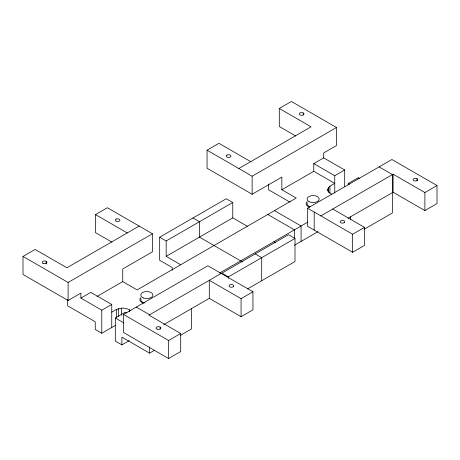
<?xml version="1.0" encoding="UTF-8"?>
<svg xmlns="http://www.w3.org/2000/svg" width="460" height="460" viewBox="0 0 460 460"><rect width="100%" height="100%" fill="white"/><g stroke="black" fill="none" stroke-linecap="round" stroke-linejoin="round"><path stroke-width="0.69" d="M46.172 264.08L46.172 261.303M139.138 226.078L66.907 267.777L35.109 249.441L23 256.438L23 274.482L68.097 300.495L68.109 282.463L152.45 233.772L107.37 207.73L95.484 214.596L95.484 232.633L111.975 242.161M115.914 325.093L101.781 333.264L101.781 310.195L80.885 298.08L80.891 293.118L68.097 300.495M111.751 327.531L111.757 304.462L90.798 292.359L80.885 298.08M126.477 312.961L125.246 312.248L115.316 318.009L115.316 341.078L121.883 344.856L129.312 340.567M116.512 317.751L116.512 309.356L121.474 308.171A9.649 5.572 0 0 1 128.26 309.218L130.312 310.408M118.668 316.296L118.668 308.603M121.474 315.163L121.474 308.171M121.883 344.856L121.883 337.163L149.615 353.142L154.537 350.296M96.945 296.493L122.739 281.601L122.739 268.956L152.45 251.798L152.45 233.772M160.161 329.193L160.161 327.112M180.717 264.741L166.163 256.341L166.163 240.959L159.672 237.21L159.672 260.285L172.189 267.513L172.189 270.308M250.711 161.661L218.937 143.319L207.052 150.178L207.052 168.222L252.137 194.246L281.848 177.094L281.848 189.738L296.234 198.047L137.126 289.909L122.739 281.601M163.771 324.628L209.288 298.344L209.288 280.307L221.179 273.447M252.137 194.246L252.137 176.214L336.484 127.518L291.421 101.47L279.295 108.468L279.295 126.506L295.786 136.034M294.417 238.251L294.417 229.856L267.777 214.475M281.848 189.738L313.783 171.298L313.783 163.616L323.702 157.895L344.684 169.958L344.684 186.737M336.484 127.518L336.484 145.544L323.702 152.933L323.702 157.895M327.871 191.107C326.985 186.806 331.786 185.035 334.753 183.396L313.783 171.298M111.751 312.144L116.512 309.356M334.753 193.189L334.753 175.714L344.684 169.958M238.82 168.527L311.052 126.822L279.295 108.468M159.672 237.21L226.274 198.76L232.766 202.503L232.766 217.885L166.163 256.341M166.163 240.959L232.766 202.503M320.861 215.895L332.752 209.024L364.516 227.367L364.516 245.41L352.63 252.27L307.55 226.239L307.55 208.208L391.891 159.505L437 185.518L437 203.561L424.89 210.565L393.093 192.228L348.116 218.195M252.948 291.778L241.063 298.643L209.288 280.307L148.948 315.146L180.705 333.5L180.705 351.538L168.578 358.53L123.516 332.494L123.516 314.456L207.862 265.759L252.948 291.778L252.948 309.822L241.063 316.687L209.288 298.344M219.69 272.998L307.866 222.094M332.752 209.024L393.093 174.19L424.89 192.521L437 185.518M294.998 238.435L288.506 234.692L221.91 273.142L228.396 276.885L294.998 238.435L294.998 261.522L247.514 288.926M294.417 245.249L318.032 231.616M307.55 208.208L352.63 234.232L364.516 227.367M123.516 314.456L168.578 340.492L180.705 333.5M180.389 335.374L191.463 328.98L191.463 308.637M364.113 229.298L392.426 212.957L392.426 174.576L379.097 166.888M101.781 310.195L111.757 304.462M348.243 184.897L348.243 183.5L358.219 177.773L359.392 178.451M303.249 112.982L303.341 113.028A2.357 1.357 0 0 1 302.283 115.241A2.357 1.357 0 0 1 299.259 113.752A2.357 1.357 0 0 1 302.875 112.798L303.249 112.982L303.249 115.063M331.74 194.114L329.688 192.924A9.649 5.572 0 0 1 327.871 189.008M115.316 318.009L123.953 322.978M313.783 163.616L334.753 175.714M207.052 150.178L252.137 176.214M290.082 202.187L268.536 189.75L268.536 184.138M274.442 210.628L301.082 226.009L301.082 241.402M232.766 217.885L247.319 226.285M273.959 241.667L275.776 242.719M192.976 217.988L199.462 221.731L199.462 237.113L242.477 261.947M255.208 253.914L261.694 257.663L261.694 280.744M95.484 214.596L127.248 232.938M136.292 307.073L149.615 314.761M23 256.438L68.109 282.463M348.243 183.5L349.479 184.213M101.781 333.264L95.243 329.475L95.243 321.781L67.574 305.773L67.574 299.46M417.059 178.693L417.375 178.911A2.357 1.357 0 0 1 415.731 180.998A2.357 1.357 0 0 1 413.149 179.25A2.357 1.357 0 0 1 416.978 178.641L417.059 180.774M424.89 192.521L424.89 210.565M393.093 174.19L393.093 192.228M358.219 177.773L358.219 178.112M352.63 234.232L352.63 252.27M350.577 216.775L350.577 219.581M329.923 186.145L329.923 193.137M328.624 187.387L328.624 192.286M314.197 212.048L314.203 230.08M241.063 298.643L241.063 316.687M228.396 276.885L228.396 278.283M168.578 340.492L168.578 358.53M149.615 346.828L149.615 353.142M129.306 309.804L129.306 311.897M143.347 303.174A7.021 4.054 0 0 1 140.777 297.631M144.785 302.962A6.083 3.513 0 0 1 140.99 298.753M309.626 207.178A7.021 4.054 0 0 1 307.056 201.641M310.097 206.707A6.083 3.513 0 0 1 307.263 202.756M226.947 155.112L226.573 155.394A2.357 1.363 -0.1 0 0 228.407 157.429A2.357 1.363 -0.1 0 0 230.828 155.606A2.357 1.363 -0.1 0 0 226.947 155.112M233.427 286.568L233.053 286.85A2.357 1.357 0.1 0 1 229.172 286.35A2.357 1.357 0.1 0 1 231.593 284.533A2.357 1.357 0.1 0 1 233.427 286.568M344.086 222.743L343.603 222.956A2.357 1.363 -0.1 0 1 340.078 221.904A2.357 1.363 -0.1 0 1 343.229 220.501A2.357 1.363 -0.1 0 1 344.086 222.743M116.397 219L115.914 219.219A2.357 1.357 0.1 0 0 116.771 221.455A2.357 1.357 0.1 0 0 119.922 220.064A2.357 1.357 0.1 0 0 116.397 219M157.124 329.164L156.659 328.934A2.357 1.357 0 0 1 157.717 326.721A2.357 1.357 0 0 1 160.741 328.21A2.357 1.357 0 0 1 157.124 329.164M43.021 263.321L42.625 263.051A2.357 1.357 0 0 1 44.269 260.969A2.357 1.357 0 0 1 46.851 262.712A2.357 1.357 0 0 1 43.021 263.321M143.819 298.097A6.083 3.513 0 0 0 152.944 295.055A6.083 3.513 0 0 0 143.819 292.014A6.083 3.513 0 0 0 143.819 298.097M308.838 201.537A6.083 3.513 0 0 0 319.01 199.968A6.083 3.513 0 0 0 311.564 195.667A6.083 3.513 0 0 0 308.838 201.537"/></g></svg>
